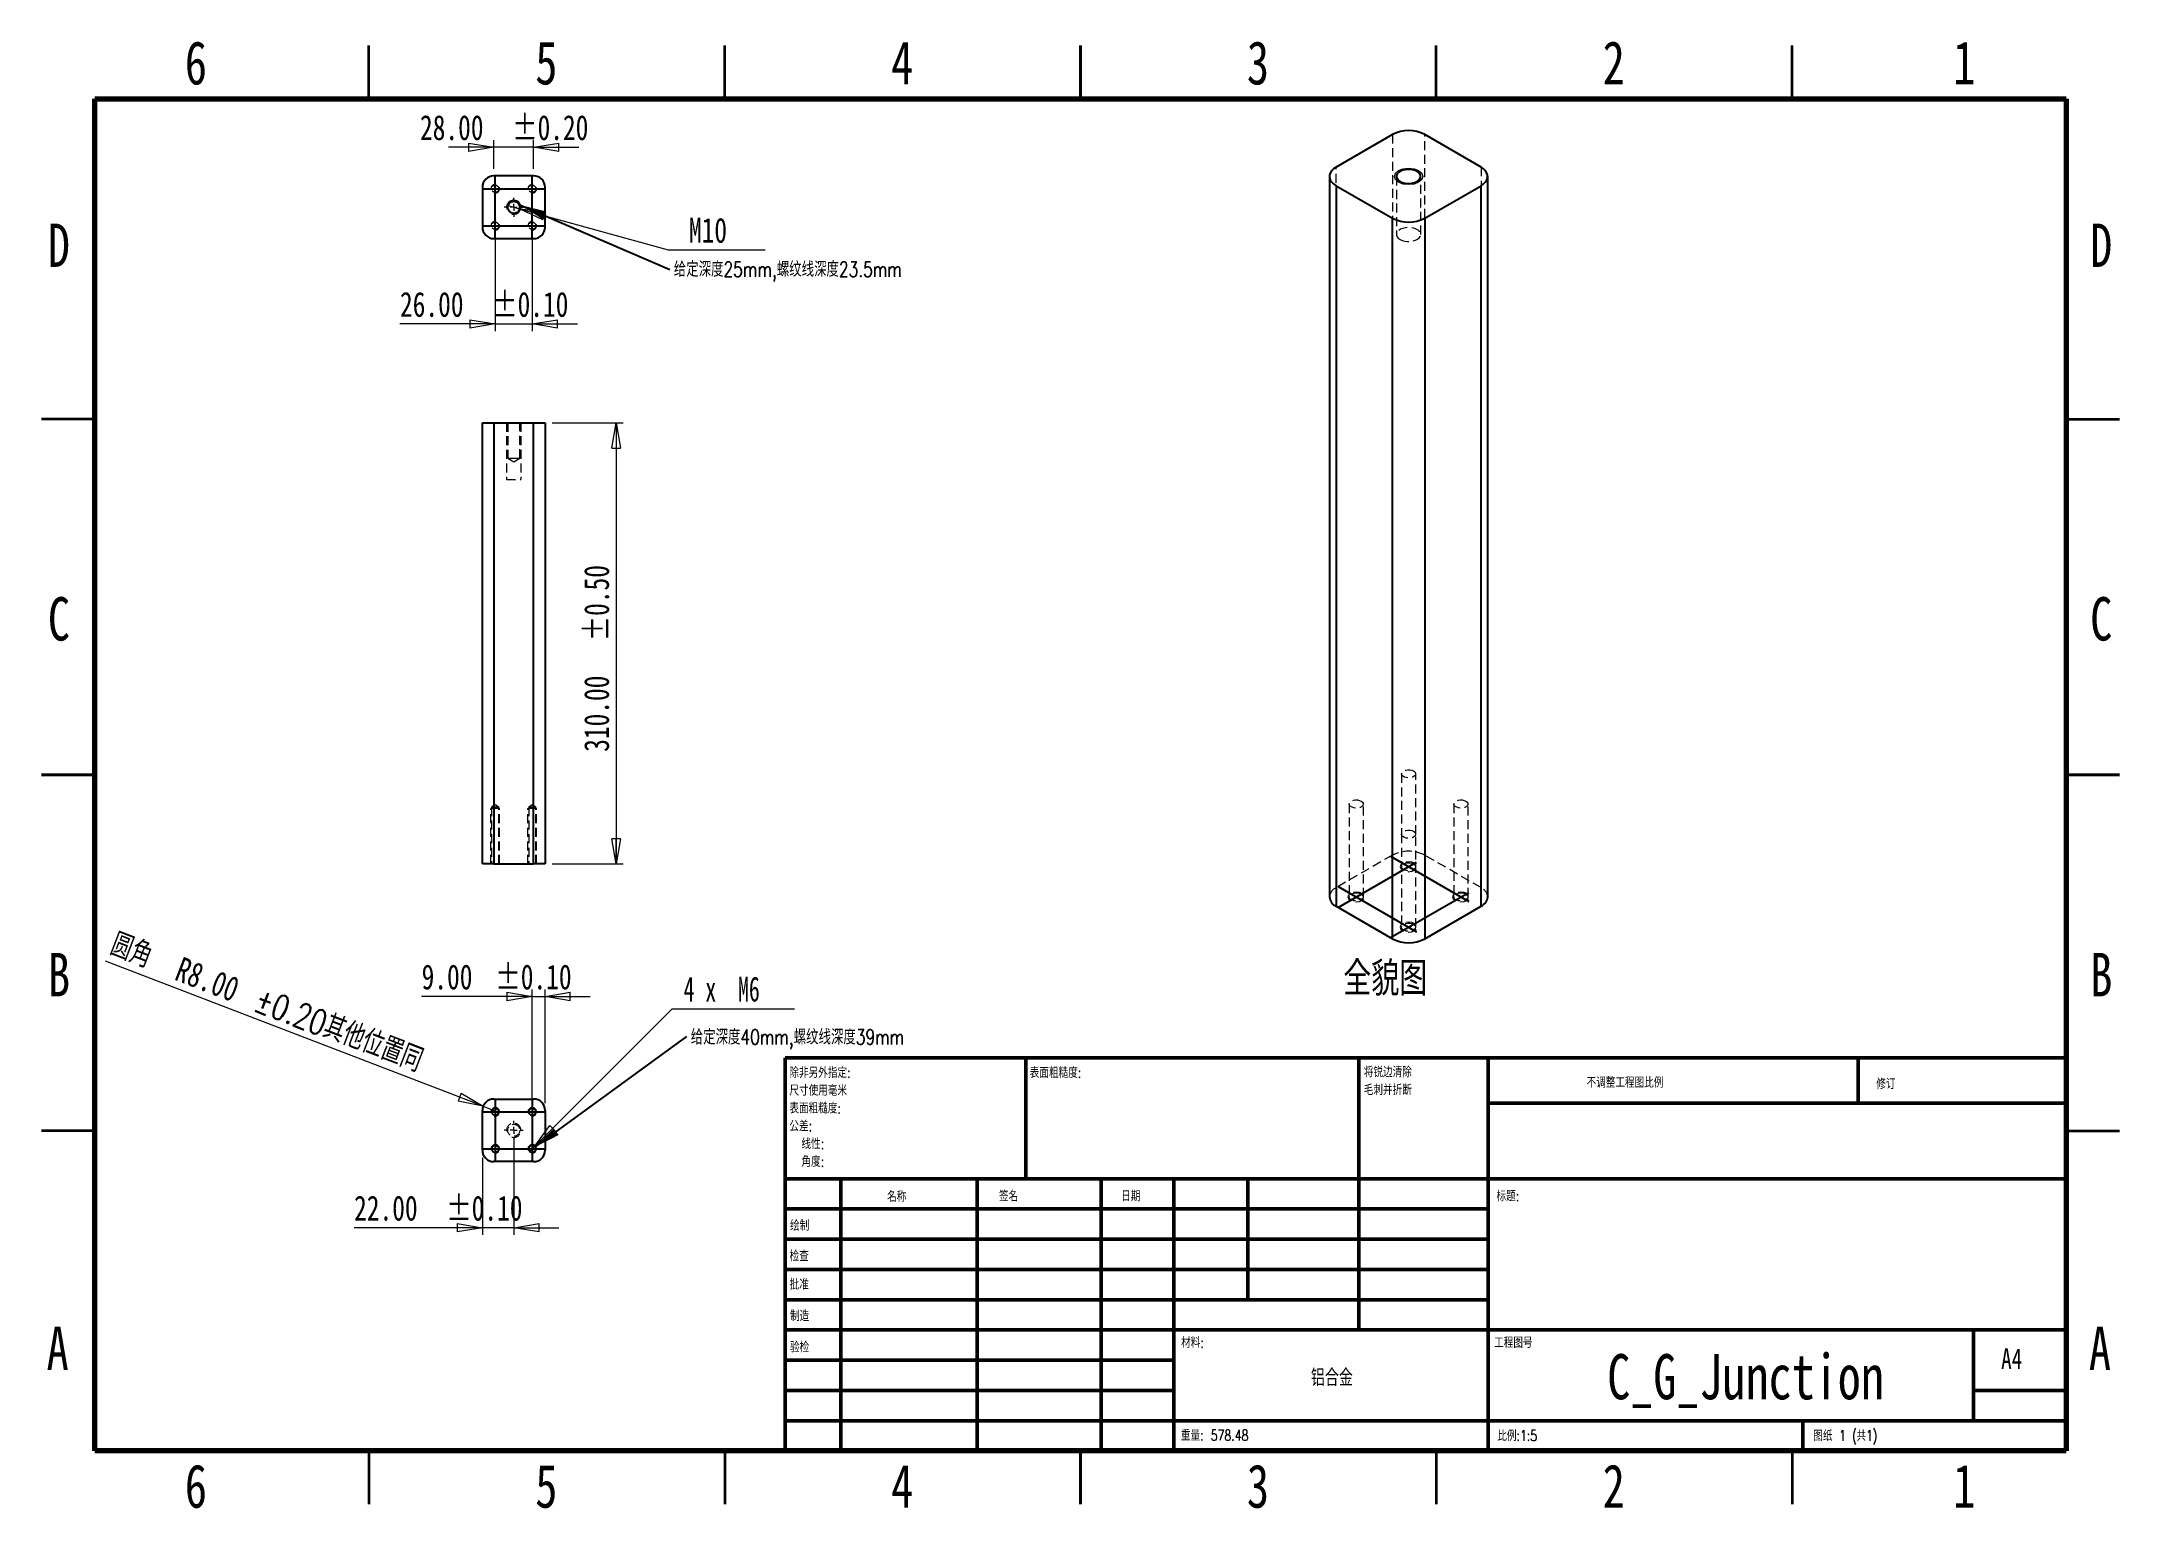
# Model space of a CAD drawing. Header units: millimetres. Extents: x 2 to 294, y 2 to 208.
import ezdxf

# ---------------------------------------------------------------- set-up
doc = ezdxf.new("R2010")
doc.units = ezdxf.units.MM
doc.header["$PDSIZE"] = -1
doc.linetypes.add('CENTERX2', pattern=[20.32, 12.7, -2.54, 2.54, -2.54])
doc.linetypes.add('HIDDEN', pattern=[1.905, 1.27, -0.635])
doc.styles.add('SLDTEXTSTYLE0', font='TXT', dxfattribs={"width": 0.75})
doc.styles.add('SLDTEXTSTYLE1', font='TXT', dxfattribs={"width": 0.75, "bigfont": 'bigfont'})
doc.styles.add('SLDTEXTSTYLE2', font='TXT', dxfattribs={"width": 0.694444, "bigfont": 'bigfont'})
doc.styles.add('SLDTEXTSTYLE3', font='TXT', dxfattribs={"width": 0.642857})
doc.dimstyles.new('SLDDIMSTYLE0', dxfattribs={"dimtxt": 3.5, "dimasz": 3.556, "dimexe": 0, "dimexo": 0.0625, "dimgap": 0.875, "dimtad": 1, "dimlfac": 5, "dimrnd": 1e-09, "dimzin": 4, "dimdsep": 46, "dimtxsty": 'SLDTEXTSTYLE0', "dimblk1": 'CLOSED', "dimblk2": 'CLOSED', "dimsah": 1, "dimcen": 0.09, "dimadec": 0, "dimazin": 1, "dimtol": 1, "dimtp": 0.5, "dimtm": 0.5, "dimtfac": 1, "dimtofl": 0, "dimtmove": 0, "dimatfit": 3, "dimldrblk": 'CLOSED', "dimfxl": 0, "dimfrac": 2, "dimtolj": 1, "dimtzin": 0, "dimarcsym": 0})
doc.dimstyles.new('SLDDIMSTYLE1', dxfattribs={"dimtxt": 3.5, "dimasz": 3.556, "dimexe": 0, "dimexo": 0.0625, "dimgap": 0.875, "dimtad": 1, "dimlfac": 5, "dimrnd": 1e-09, "dimzin": 4, "dimdsep": 46, "dimtxsty": 'SLDTEXTSTYLE0', "dimblk1": 'CLOSED', "dimblk2": 'CLOSED', "dimsah": 1, "dimcen": 0.09, "dimadec": 0, "dimazin": 1, "dimtol": 1, "dimtp": 0.2, "dimtm": 0.2, "dimtfac": 1, "dimtmove": 0, "dimatfit": 0, "dimldrblk": 'CLOSED', "dimfxl": 0, "dimfrac": 2, "dimtolj": 1, "dimtzin": 0, "dimarcsym": 0})
doc.dimstyles.new('SLDDIMSTYLE2', dxfattribs={"dimtxt": 3.5, "dimasz": 3.556, "dimexe": 0, "dimexo": 0.0625, "dimgap": 0.875, "dimtad": 0, "dimtih": 1, "dimtoh": 1, "dimdec": 6, "dimlfac": 5, "dimrnd": 1e-09, "dimzin": 12, "dimdsep": 46, "dimtxsty": 'SLDTEXTSTYLE0', "dimblk1": 'NONE', "dimblk2": 'CLOSED', "dimsah": 1, "dimcen": 0, "dimadec": 0, "dimazin": 3, "dimtfac": 1, "dimtmove": 0, "dimatfit": 3, "dimldrblk": 'NONE', "dimfxl": 0, "dimfrac": 2, "dimtolj": 1, "dimtzin": 12, "dimarcsym": 0})
doc.dimstyles.new('SLDDIMSTYLE3', dxfattribs={"dimtxt": 3.5, "dimasz": 3.556, "dimexe": 0, "dimexo": 0.0625, "dimgap": 0.875, "dimtad": 1, "dimlfac": 5, "dimrnd": 1e-09, "dimzin": 4, "dimdsep": 46, "dimtxsty": 'SLDTEXTSTYLE0', "dimblk1": 'CLOSED', "dimblk2": 'CLOSED', "dimsah": 1, "dimcen": 0.09, "dimadec": 0, "dimazin": 1, "dimtol": 1, "dimtp": 0.1, "dimtm": 0.1, "dimtfac": 1, "dimtmove": 0, "dimatfit": 0, "dimldrblk": 'CLOSED', "dimfxl": 0, "dimfrac": 2, "dimtolj": 1, "dimtzin": 0, "dimarcsym": 0})
doc.dimstyles.new('SLDDIMSTYLE4', dxfattribs={"dimtxt": 0.18, "dimasz": 3.556, "dimexe": 0, "dimexo": 0.0625, "dimgap": 0, "dimtad": 0, "dimtih": 1, "dimtoh": 1, "dimdec": 0, "dimrnd": 1e-09, "dimzin": 0, "dimdsep": 46, "dimtxsty": 'Standard', "dimsah": 1, "dimcen": 0.09, "dimadec": 0, "dimazin": 0, "dimtfac": 3.556, "dimtdec": 0, "dimtofl": 0, "dimtmove": 0, "dimatfit": 3, "dimfxl": 0, "dimfrac": 2, "dimtolj": 1, "dimtzin": 0, "dimarcsym": 0})
doc.dimstyles.new('SLDDIMSTYLE5', dxfattribs={"dimtxt": 3.5, "dimasz": 3.556, "dimexe": 0, "dimexo": 0.0625, "dimgap": 0.875, "dimtad": 1, "dimlfac": 5, "dimrnd": 1e-09, "dimzin": 4, "dimdsep": 46, "dimtxsty": 'SLDTEXTSTYLE0', "dimblk1": 'CLOSED', "dimblk2": 'CLOSED', "dimsah": 1, "dimcen": 0, "dimadec": 0, "dimazin": 1, "dimtfac": 1, "dimtofl": 0, "dimtmove": 0, "dimatfit": 3, "dimldrblk": 'CLOSED', "dimfxl": 0, "dimfrac": 2, "dimtolj": 1, "dimtzin": 12, "dimarcsym": 0})

# ---------------------------------------------------------------- blocks, each defined once
blk = doc.blocks.new('_Closed')
at = {"color": 0, "linetype": 'ByBlock', "lineweight": -2}
for p, q in [((-1, 0.166667), (0, 0)), ((-1, 0.166667), (-1, -0.166667)), ((0, 0), (-1, -0.166667)), ((0, 0), (-1, 0))]:
    blk.add_line(p, q, dxfattribs=at)
blk = doc.blocks.new('_D')
at = {"color": 7, "linetype": 'Continuous', "lineweight": 0}
for p, q in [((74.25, 154.48), (84.25, 154.48)), ((83.25, 154.48), (83.25, 92.48)), ((74.25, 92.48), (84.25, 92.48))]:
    blk.add_line(p, q, dxfattribs=at)
at = {"color": 7, "linetype": 'Continuous', "lineweight": 18, "xscale": 3.556, "yscale": 3.556}
for p, rotation in [((83.25, 154.48, -0.66), 90.0000000000004), ((83.25, 92.48, -0.66), 270.0000000000004)]:
    blk.add_blockref('_Closed', p, dxfattribs=dict(at, rotation=rotation))
at = {"color": 7, "linetype": 'Continuous', "lineweight": 18, "char_height": 3.5, "attachment_point": 1, "rotation": 90, "style": 'SLDTEXTSTYLE0'}
for s, insert in [('±0.50', (78.74, 123.77)), ('310.00', (78.74, 108.24))]:
    blk.add_mtext(s, dxfattribs=dict(at, insert=insert))
blk = doc.blocks.new('_D_1')
at = {"color": 7, "linetype": 'Continuous', "lineweight": 0}
for p, q in [((66.05, 193.2), (59.7, 193.2)), ((66.05, 190.16), (66.05, 194.2)), ((71.65, 193.2), (66.05, 193.2)), ((71.65, 190.16), (71.65, 194.2)), ((71.65, 193.2), (78, 193.2))]:
    blk.add_line(p, q, dxfattribs=at)
at = {"color": 7, "linetype": 'Continuous', "lineweight": 18, "xscale": 3.556, "yscale": 3.556}
blk.add_blockref('_Closed', (66.05, 193.2, -30), dxfattribs=at)
at = {"color": 7, "linetype": 'Continuous', "lineweight": 18, "xscale": 3.556, "yscale": 3.556, "rotation": 180.0000000000004}
blk.add_blockref('_Closed', (71.65, 193.2, -30), dxfattribs=at)
at = {"color": 7, "linetype": 'Continuous', "lineweight": 18, "char_height": 3.5, "attachment_point": 1, "style": 'SLDTEXTSTYLE0'}
for s, insert in [('28.00', (55.68, 197.71)), ('±0.20', (68.63, 197.71))]:
    blk.add_mtext(s, dxfattribs=dict(at, insert=insert))
blk = doc.blocks.new('_D_2')
at = {"color": 7, "linetype": 'Continuous', "lineweight": 0}
for p, q in [((68.03, 184.99), (69.67, 184.53)), ((69.67, 184.53), (90.57, 178.77)), ((90.57, 178.77), (104.21, 178.77))]:
    blk.add_line(p, q, dxfattribs=at)
at = {"color": 7, "linetype": 'Continuous', "lineweight": 18, "xscale": 3.556, "yscale": 3.556, "rotation": 164.5744831220273}
blk.add_blockref('_Closed', (69.67, 184.53, -30), dxfattribs=at)
at = {"color": 7, "linetype": 'Continuous', "lineweight": 18, "insert": (93.47, 183.28), "char_height": 3.5, "attachment_point": 1, "style": 'SLDTEXTSTYLE0'}
blk.add_mtext('M10', dxfattribs=at)
blk = doc.blocks.new('_None')
blk = doc.blocks.new('_D_3')
at = {"color": 7, "linetype": 'Continuous', "lineweight": 0}
for p, q in [((66.25, 181.16), (66.25, 167.36)), ((71.45, 181.16), (71.45, 167.36)), ((66.25, 168.36), (52.87, 168.36)), ((66.25, 168.36), (71.45, 168.36)), ((71.45, 168.36), (77.8, 168.36))]:
    blk.add_line(p, q, dxfattribs=at)
at = {"color": 7, "linetype": 'Continuous', "lineweight": 18, "xscale": 3.556, "yscale": 3.556}
blk.add_blockref('_Closed', (66.25, 168.36, -30), dxfattribs=at)
at = {"color": 7, "linetype": 'Continuous', "lineweight": 18, "xscale": 3.556, "yscale": 3.556, "rotation": 180.0000000000004}
blk.add_blockref('_Closed', (71.45, 168.36, -30), dxfattribs=at)
at = {"color": 7, "linetype": 'Continuous', "lineweight": 18, "char_height": 3.5, "attachment_point": 1, "style": 'SLDTEXTSTYLE0'}
for s, insert in [('26.00', (52.87, 172.87)), ('±0.10', (65.82, 172.87))]:
    blk.add_mtext(s, dxfattribs=dict(at, insert=insert))
blk = doc.blocks.new('SW_NOTE_0')
at = {"color": 0, "linetype": 'Continuous', "lineweight": 0, "insert": (0.54, 1.09), "char_height": 2.1167, "attachment_point": 1, "style": 'SLDTEXTSTYLE1'}
blk.add_mtext('给定深度25mm,螺纹线深度23.5mm', dxfattribs=at)
blk = doc.blocks.new('SW_CENTERMARKSYMBOL_0')
at = {"color": 0, "linetype": 'Continuous', "lineweight": 18}
for p, q in [((-1, 0), (-1.35, 0)), ((0, 0), (-0.5, 0)), ((0, 1), (0, 1.35)), ((0, 0), (0, 0.5)), ((0, 0), (0, -0.5)), ((0, 0), (0.5, 0)), ((1, 0), (1.35, 0)), ((0, -1), (0, -1.35))]:
    blk.add_line(p, q, dxfattribs=at)
blk = doc.blocks.new('_D_4')
at = {"color": 7, "linetype": 'Continuous', "lineweight": 0}
for p, q in [((71.81, 52.81), (91.14, 72.14)), ((91.14, 72.14), (108.3, 72.14)), ((71.1, 52.1), (71.81, 52.81))]:
    blk.add_line(p, q, dxfattribs=at)
at = {"color": 7, "linetype": 'Continuous', "lineweight": 18, "xscale": 3.556, "yscale": 3.556, "rotation": 225.0000000000004}
blk.add_blockref('_Closed', (71.81, 52.81, 30), dxfattribs=at)
at = {"color": 7, "linetype": 'Continuous', "lineweight": 18, "insert": (92.72, 76.65), "char_height": 3.5, "attachment_point": 1, "style": 'SLDTEXTSTYLE3'}
blk.add_mtext('4 x  M6', dxfattribs=at)
blk = doc.blocks.new('_D_5')
at = {"color": 7, "linetype": 'Continuous', "lineweight": 0}
for q in [(11.49, 78.84), (66.05, 57.85)]:
    blk.add_line((64.56, 58.43), q, dxfattribs=at)
at = {"color": 7, "linetype": 'Continuous', "lineweight": 18, "xscale": 3.556, "yscale": 3.556, "rotation": 338.9594271467765}
blk.add_blockref('_Closed', (64.56, 58.43, 30), dxfattribs=at)
at = {"color": 7, "linetype": 'Continuous', "lineweight": 18, "char_height": 3.5, "attachment_point": 1, "rotation": 338.9594}
for s, insert, style in [('圆角', (13.11, 83.04), 'SLDTEXTSTYLE1'), ('R8.00', (22.27, 79.52), 'SLDTEXTSTYLE0'), ('±0.20其他位置同', (33.36, 75.25), 'SLDTEXTSTYLE1')]:
    blk.add_mtext(s, dxfattribs=dict(at, insert=insert, style=style))
blk = doc.blocks.new('_D_6')
at = {"color": 7, "linetype": 'Continuous', "lineweight": 0}
for p, q in [((71.45, 73.85), (55.91, 73.85)), ((71.45, 58.65), (71.45, 74.85)), ((71.45, 73.85), (73.25, 73.85)), ((73.25, 58.85), (73.25, 74.85)), ((73.25, 73.85), (79.6, 73.85))]:
    blk.add_line(p, q, dxfattribs=at)
at = {"color": 7, "linetype": 'Continuous', "lineweight": 18, "xscale": 3.556, "yscale": 3.556}
blk.add_blockref('_Closed', (71.45, 73.85, 30), dxfattribs=at)
at = {"color": 7, "linetype": 'Continuous', "lineweight": 18, "xscale": 3.556, "yscale": 3.556, "rotation": 180.0000000000004}
blk.add_blockref('_Closed', (73.25, 73.85, 30), dxfattribs=at)
at = {"color": 7, "linetype": 'Continuous', "lineweight": 18, "char_height": 3.5, "attachment_point": 1, "style": 'SLDTEXTSTYLE0'}
for s, insert in [('9.00', (55.91, 78.36)), ('±0.10', (66.27, 78.36))]:
    blk.add_mtext(s, dxfattribs=dict(at, insert=insert))
blk = doc.blocks.new('_D_7')
at = {"color": 7, "linetype": 'Continuous', "lineweight": 0}
for p, q in [((68.85, 54.05), (68.85, 40.36)), ((64.45, 51.25), (64.45, 40.36)), ((64.45, 41.36), (46.42, 41.36)), ((68.85, 41.36), (64.45, 41.36)), ((68.85, 41.36), (75.2, 41.36))]:
    blk.add_line(p, q, dxfattribs=at)
at = {"color": 7, "linetype": 'Continuous', "lineweight": 18, "xscale": 3.556, "yscale": 3.556}
blk.add_blockref('_Closed', (64.45, 41.36, 30), dxfattribs=at)
at = {"color": 7, "linetype": 'Continuous', "lineweight": 18, "xscale": 3.556, "yscale": 3.556, "rotation": 180.0000000000004}
blk.add_blockref('_Closed', (68.85, 41.36, 30), dxfattribs=at)
at = {"color": 7, "linetype": 'Continuous', "lineweight": 18, "char_height": 3.5, "attachment_point": 1, "style": 'SLDTEXTSTYLE0'}
for s, insert in [('22.00', (46.42, 45.87)), ('±0.10', (59.37, 45.87))]:
    blk.add_mtext(s, dxfattribs=dict(at, insert=insert))
blk = doc.blocks.new('SW_NOTE_0_1')
at = {"color": 0, "linetype": 'Continuous', "lineweight": 0, "insert": (0.56, 0.98), "char_height": 2.1167, "attachment_point": 1, "style": 'SLDTEXTSTYLE1'}
blk.add_mtext('给定深度40mm,螺纹线深度39mm', dxfattribs=at)
blk = doc.blocks.new('SW_CENTERMARKSYMBOL_1')
at = {"color": 0, "linetype": 'Continuous', "lineweight": 18}
for p, q in [((-1, 0), (-1.35, 0)), ((0, 0), (-0.5, 0)), ((0, 1), (0, 1.35)), ((0, 0), (0, 0.5)), ((0, 0), (0, -0.5)), ((0, 0), (0.5, 0)), ((1, 0), (1.35, 0)), ((0, -1), (0, -1.35))]:
    blk.add_line(p, q, dxfattribs=at)
blk = doc.blocks.new('SW_CENTERMARKSYMBOL_2')
at = {"color": 0, "linetype": 'Continuous', "lineweight": 18}
for p, q in [((-0.5, 0), (-1, 0)), ((0, 0), (-0.5, 0)), ((0, 0.5), (0, 1)), ((0, 0), (0, 0.5)), ((0, 0), (0, -0.5)), ((0, 0), (0.5, 0)), ((0.5, 0), (1, 0)), ((0, -0.5), (0, -1))]:
    blk.add_line(p, q, dxfattribs=at)
blk = doc.blocks.new('SW_CENTERMARKSYMBOL_3')
at = {"color": 0, "linetype": 'Continuous', "lineweight": 18}
for p, q in [((-0.5, 0), (-1, 0)), ((0, 0), (-0.5, 0)), ((0, 0.5), (0, 1)), ((0, 0), (0, 0.5)), ((0, 0), (0, -0.5)), ((0, 0), (0.5, 0)), ((0.5, 0), (1, 0)), ((0, -0.5), (0, -1))]:
    blk.add_line(p, q, dxfattribs=at)
blk = doc.blocks.new('SW_CENTERMARKSYMBOL_4')
at = {"color": 0, "linetype": 'Continuous', "lineweight": 18}
for p, q in [((-0.5, 0), (-1, 0)), ((0, 0), (-0.5, 0)), ((0, 0.5), (0, 1)), ((0, 0), (0, 0.5)), ((0, 0), (0, -0.5)), ((0, 0), (0.5, 0)), ((0.5, 0), (1, 0)), ((0, -0.5), (0, -1))]:
    blk.add_line(p, q, dxfattribs=at)
blk = doc.blocks.new('SW_CENTERMARKSYMBOL_5')
at = {"color": 0, "linetype": 'Continuous', "lineweight": 18}
for p, q in [((-0.5, 0), (-1, 0)), ((0, 0), (-0.5, 0)), ((0, 0.5), (0, 1)), ((0, 0), (0, 0.5)), ((0, 0), (0, -0.5)), ((0, 0), (0.5, 0)), ((0.5, 0), (1, 0)), ((0, -0.5), (0, -1))]:
    blk.add_line(p, q, dxfattribs=at)

msp = doc.modelspace()

# ---------------------------------------------------------------- linework, layer by layer
at = {"color": 7, "linetype": 'Continuous', "lineweight": 35}
for p, q in [((48.5, 200), (48.5, 207.5)), ((98.5, 200), (98.5, 207.5)), ((148.5, 207.5), (148.5, 200)), ((148.5, 200), (148.5, 207.5)), ((198.5, 200), (198.5, 207.5)), ((248.5, 200), (248.5, 207.5)), ((10, 155), (2.5, 155)), ((287, 155), (294.5, 155)), ((2.5, 105), (10, 105)), ((10, 105), (2.5, 105)), ((294.5, 105), (287, 105)), ((287, 105), (294.5, 105)), ((10, 55), (2.5, 55)), ((287, 55), (294.5, 55)), ((48.5, 10), (48.5, 2.5)), ((98.5, 10), (98.5, 2.5)), ((148.5, 2.5), (148.5, 10)), ((148.5, 10), (148.5, 2.5)), ((198.5, 10), (198.5, 2.5)), ((248.5, 10), (248.5, 2.5))]:
    msp.add_line(p, q, dxfattribs=at)
at = {"color": 7, "linetype": 'Continuous', "lineweight": 70}
for p, q in [((10, 10), (10, 200)), ((10, 200), (287, 200)), ((287, 200), (287, 10)), ((287, 10), (10, 10))]:
    msp.add_line(p, q, dxfattribs=at)
at = {"color": 7, "linetype": 'Continuous', "lineweight": 25}
for p, q in [((192.34030926, 194.97372025), (184.42071332, 190.40183482)), ((204.78538861, 190.40183482), (196.86579266, 194.97372025)), ((64.45252663, 187.5592451), (64.45252663, 181.9592451)), ((71.65252663, 189.1592451), (66.05252663, 189.1592451)), ((73.25252663, 181.9592451), (73.25252663, 187.5592451)), ((183.48345502, 189.09558184), (183.48345502, 87.84452117)), ((184.42071332, 187.78932886), (192.34030926, 183.21744344)), ((184.42071332, 187.78932886), (184.42071332, 86.53826819)), ((196.86579266, 183.21744344), (204.78538861, 187.78932886)), ((204.78538861, 86.53826819), (204.78538861, 187.78932886)), ((205.72264691, 87.84452117), (205.72264691, 189.09558184)), ((192.34030926, 81.96638276), (192.34030926, 183.21744344)), ((196.86579266, 183.21744344), (196.86579266, 81.96638276)), ((66.05252663, 180.3592451), (71.65252663, 180.3592451)), ((64.45252663, 92.48404156), (64.45252663, 154.48404156)), ((64.45252663, 154.48404156), (66.05252663, 154.48404156)), ((66.05252663, 154.48404156), (66.05252663, 92.48404156)), ((66.05252663, 154.48404156), (71.65252663, 154.48404156)), ((71.65252663, 92.48404156), (71.65252663, 154.48404156)), ((71.65252663, 154.48404156), (73.25252663, 154.48404156)), ((73.25252663, 154.48404156), (73.25252663, 92.48404156)), ((66.05252663, 92.48404156), (64.45252663, 92.48404156)), ((66.05252663, 92.48404156), (71.65252663, 92.48404156)), ((73.25252663, 92.48404156), (71.65252663, 92.48404156)), ((184.42071332, 86.53826819), (192.34030926, 81.96638276)), ((196.86579266, 81.96638276), (204.78538861, 86.53826819)), ((66.05252663, 59.45315159), (71.65252663, 59.45315159)), ((64.45252663, 52.25315159), (64.45252663, 57.85315159)), ((73.25252663, 57.85315159), (73.25252663, 52.25315159)), ((71.65252663, 50.65315159), (66.05252663, 50.65315159))]:
    msp.add_line(p, q, dxfattribs=at)
at = {"color": 7, "linetype": 'HIDDEN', "lineweight": 18}
for p, q in [((192.34030926, 194.97372025), (192.34030926, 93.72265957)), ((196.86579266, 93.72265957), (196.86579266, 194.97372025)), ((184.42071332, 89.15077415), (184.42071332, 190.40183482)), ((204.78538861, 190.40183482), (204.78538861, 89.15077415)), ((192.90305096, 189.09558184), (192.90305096, 180.93017372)), ((196.30305096, 180.93017372), (196.30305096, 189.09558184)), ((66.05252663, 92.48404156), (66.05252663, 154.48404156)), ((67.85252663, 154.48404156), (67.85252663, 146.48404156)), ((68.00252663, 154.48404156), (68.00252663, 149.48404156)), ((69.70252663, 149.48404156), (69.70252663, 154.48404156)), ((69.85252663, 154.48404156), (69.85252663, 146.48404156)), ((71.65252663, 154.48404156), (71.65252663, 92.48404156)), ((68.00252663, 149.48404156), (68.85252663, 149.48404156)), ((68.00252663, 149.48404156), (68.85252663, 148.97331003)), ((68.85252663, 149.48404156), (69.70252663, 149.48404156)), ((68.85252663, 148.97331003), (69.70252663, 149.48404156)), ((67.85252663, 146.48404156), (69.85252663, 146.48404156)), ((193.60305096, 105.15449634), (193.60305096, 96.66385198)), ((195.60305096, 96.66385198), (195.60305096, 105.15449634)), ((65.65252663, 92.48404156), (65.65252663, 100.28404156)), ((66.85252663, 100.28404156), (65.65252663, 100.28404156)), ((65.65252663, 92.48404156), (65.65252663, 100.28404156)), ((66.85252663, 100.28404156), (65.65252663, 100.28404156)), ((66.25252663, 100.78447187), (65.75252663, 100.48404156)), ((66.75252663, 100.48404156), (65.75252663, 100.48404156)), ((65.75252663, 100.48404156), (65.75252663, 92.48404156)), ((66.75252663, 100.48404156), (66.25252663, 100.78447187)), ((66.75252663, 92.48404156), (66.75252663, 100.48404156)), ((66.85252663, 92.48404156), (66.85252663, 100.28404156)), ((66.85252663, 92.48404156), (66.85252663, 100.28404156)), ((70.85252663, 92.48404156), (70.85252663, 100.28404156)), ((72.05252663, 100.28404156), (70.85252663, 100.28404156)), ((70.85252663, 92.48404156), (70.85252663, 100.28404156)), ((72.05252663, 100.28404156), (70.85252663, 100.28404156)), ((71.45252663, 100.78447187), (70.95252663, 100.48404156)), ((71.95252663, 100.48404156), (70.95252663, 100.48404156)), ((70.95252663, 100.48404156), (70.95252663, 92.48404156)), ((71.95252663, 100.48404156), (71.45252663, 100.78447187)), ((71.95252663, 92.48404156), (71.95252663, 100.48404156)), ((72.05252663, 92.48404156), (72.05252663, 100.28404156)), ((72.05252663, 92.48404156), (72.05252663, 100.28404156)), ((186.24914044, 100.90917416), (186.24914044, 87.84452117)), ((188.24914044, 87.84452117), (188.24914044, 100.90917416)), ((200.95696149, 100.90917416), (200.95696149, 87.84452117)), ((202.95696149, 87.84452117), (202.95696149, 100.90917416)), ((193.60305096, 96.66385198), (193.60305096, 83.59919899)), ((195.60305096, 83.59919899), (195.60305096, 96.66385198)), ((192.34030926, 93.72265957), (184.42071332, 89.15077415)), ((204.78538861, 89.15077415), (196.86579266, 93.72265957))]:
    msp.add_line(p, q, dxfattribs=at)
at = {"color": 7, "linetype": 'CENTERX2'}
for p, q in [((64.45252663, 187.3592451), (73.25252663, 187.3592451)), ((66.25252663, 180.3592451), (66.25252663, 189.1592451)), ((71.45252663, 180.3592451), (71.45252663, 189.1592451)), ((64.45252663, 182.1592451), (73.25252663, 182.1592451)), ((184.70355603, 86.37498657), (197.14863538, 93.55937795)), ((192.05746655, 93.55937795), (204.5025459, 86.37498657)), ((184.70355603, 89.31405577), (197.14863538, 82.12966439)), ((192.05746655, 82.12966439), (204.5025459, 89.31405577)), ((66.25252663, 59.45315159), (66.25252663, 50.65315159)), ((71.45252663, 59.45315159), (71.45252663, 50.65315159)), ((64.45252663, 57.65315159), (73.25252663, 57.65315159)), ((64.45252663, 52.45315159), (73.25252663, 52.45315159))]:
    msp.add_line(p, q, dxfattribs=at)
at = {"color": 7, "linetype": 'Continuous', "lineweight": 50}
for p, q in [((107, 65.25), (287, 65.25)), ((107, 65.25), (107, 10)), ((140.8, 48.25), (140.8, 65.25)), ((187.6, 65.25), (187.6, 27)), ((205.8, 65.25), (205.8, 10)), ((257.8, 58.875), (257.8, 65.25)), ((287, 58.875), (205.8, 58.875)), ((287, 48.25), (107, 48.25)), ((114.8, 48.25), (114.8, 10)), ((133.99095243, 48.25), (133.99095243, 10)), ((151.39892616, 48.25), (151.39892616, 10)), ((161.6, 10), (161.6, 48.25)), ((172, 31.25), (172, 48.25)), ((205.8, 44), (107, 44)), ((205.8, 39.75), (107, 39.75)), ((205.8, 35.5), (107, 35.5)), ((205.8, 31.25), (107, 31.25)), ((161.6, 27), (107, 27)), ((161.6, 27), (287, 27)), ((274, 14.25), (274, 27)), ((161.6, 22.749928), (107, 22.749928)), ((161.6, 18.5), (107, 18.5)), ((287, 18.5), (274, 18.5)), ((107, 14.25), (287, 14.25)), ((250, 10), (250, 14.25))]:
    msp.add_line(p, q, dxfattribs=at)
at = {"color": 7, "linetype": 'Continuous', "lineweight": 25, "flags": 128}
for points in [[(184.42071332, 190.40183482), (184.06216847, 190.15516146), (183.7832701, 189.8762933), (183.59249237, 189.57370362), (183.49563198, 189.25658645), (183.49563198, 188.93457724), (183.59249237, 188.61746007), (183.7832701, 188.31487039), (184.06216847, 188.03600223), (184.42071332, 187.78932886)], [(193.40096944, 188.40163495), (193.71059078, 188.26030521), (194.06832488, 188.16400545), (194.4548862, 188.11792721), (194.84943513, 188.12455459), (195.23070142, 188.1835303), (195.57813091, 188.29167495), (195.87299359, 188.44315842), (196.09939333, 188.62981421), (196.24512487, 188.84157965), (196.30233178, 189.06703842), (196.26793002, 189.29403597), (196.1437742, 189.5103348), (195.9365576, 189.7042742), (195.6574513, 189.86539884), (195.32150201, 189.98502244), (194.94682084, 190.05669607), (194.55360694, 190.07655578), (194.16305859, 190.04353093), (193.79623034, 189.9594019), (193.47289799, 189.82870411), (193.21049249, 189.65848351), (193.02316017, 189.45791674), (192.92100018, 189.23781639), (192.90951998, 189.01004815), (192.98933847, 188.78689105), (193.15615262, 188.58037554), (193.40096944, 188.40163495)], [(204.78538861, 187.78932886), (205.14393346, 188.03600223), (205.42283183, 188.31487039), (205.61360956, 188.61746007), (205.71046995, 188.93457724), (205.71046995, 189.25658645), (205.61360956, 189.57370362), (205.42283183, 189.8762933), (205.14393346, 190.15516146), (204.78538861, 190.40183482)]]:
    msp.add_lwpolyline(points, dxfattribs=at)
at = {"color": 7, "linetype": 'Continuous', "lineweight": 18, "flags": 128}
msp.add_lwpolyline([(193.1888374, 188.27917373), (192.7552919, 188.65374496), (192.60305096, 189.09558184), (192.7552919, 189.53741873), (193.1888374, 189.91198996), (193.8376841, 190.16227045), (194.60305096, 190.25015727), (195.36841783, 190.16227045), (196.01726453, 189.91198996), (196.45081003, 189.53741873), (196.60305096, 189.09558184), (196.45081003, 188.65374496), (196.01726453, 188.27917373), (195.36841783, 188.02889324), (194.60305096, 187.94100642), (193.8376841, 188.02889324), (193.1888374, 188.27917373)], dxfattribs=at)
at = {"color": 7, "linetype": 'HIDDEN', "lineweight": 18, "flags": 128}
for points in [[(193.40096944, 180.23622683), (193.71059078, 180.09489709), (194.06832488, 179.99859733), (194.4548862, 179.9525191), (194.84943513, 179.95914648), (195.23070142, 180.01812218), (195.57813091, 180.12626683), (195.87299359, 180.2777503), (196.09939333, 180.46440609), (196.24512487, 180.67617153), (196.30233178, 180.9016303), (196.26793002, 181.12862785), (196.1437742, 181.34492668), (195.9365576, 181.53886608), (195.6574513, 181.69999072), (195.32150201, 181.81961432), (194.94682084, 181.89128795), (194.55360694, 181.91114766), (194.16305859, 181.87812281), (193.79623034, 181.79399379), (193.47289799, 181.66329599), (193.21049249, 181.49307539), (193.02316017, 181.29250862), (192.92100018, 181.07240827), (192.90951998, 180.84464003), (192.98933847, 180.62148293), (193.15615262, 180.41496743), (193.40096944, 180.23622683)], [(195.31015775, 105.5627004), (195.48716636, 105.42424478), (195.58561744, 105.26182083), (195.59676317, 105.08986063), (195.51961322, 104.92364359), (195.36102269, 104.77793883), (195.13508304, 104.66569287), (194.86187001, 104.59687923), (194.56565977, 104.57761232), (194.2727719, 104.60960409), (194.00923078, 104.69001193), (193.79845319, 104.81169125), (193.65916763, 104.9638303), (193.60375026, 105.13291086), (193.63712514, 105.3039094), (193.75632677, 105.46163192), (193.95076355, 105.5920641), (194.20315894, 105.68361647), (194.49108649, 105.72815419), (194.78896257, 105.72171989), (195.07031959, 105.66488529), (195.31015775, 105.5627004)], [(187.95624722, 101.31737822), (188.13325583, 101.1789226), (188.23170691, 101.01649865), (188.24285265, 100.84453844), (188.1657027, 100.67832141), (188.00711216, 100.53261665), (187.78117252, 100.42037068), (187.50795949, 100.35155705), (187.21174925, 100.33229014), (186.91886138, 100.36428191), (186.65532025, 100.44468975), (186.44454266, 100.56636906), (186.30525711, 100.71850812), (186.24983974, 100.88758868), (186.28321461, 101.05858721), (186.40241624, 101.21630974), (186.59685303, 101.34674192), (186.84924842, 101.43829429), (187.13717596, 101.48283201), (187.43505205, 101.47639771), (187.71640907, 101.41956311), (187.95624722, 101.31737822)], [(202.66406827, 101.31737822), (202.84107688, 101.1789226), (202.93952796, 101.01649865), (202.9506737, 100.84453844), (202.87352374, 100.67832141), (202.71493321, 100.53261665), (202.48899357, 100.42037068), (202.21578053, 100.35155705), (201.91957029, 100.33229014), (201.62668243, 100.36428191), (201.3631413, 100.44468975), (201.15236371, 100.56636906), (201.01307816, 100.71850812), (200.95766078, 100.88758868), (200.99103566, 101.05858721), (201.11023729, 101.21630974), (201.30467408, 101.34674192), (201.55706946, 101.43829429), (201.84499701, 101.48283201), (202.1428731, 101.47639771), (202.42423012, 101.41956311), (202.66406827, 101.31737822)], [(195.31015775, 97.07205603), (195.48716636, 96.93360042), (195.58561744, 96.77117646), (195.59676317, 96.59921626), (195.51961322, 96.43299923), (195.36102269, 96.28729447), (195.13508304, 96.1750485), (194.86187001, 96.10623487), (194.56565977, 96.08696796), (194.2727719, 96.11895973), (194.00923078, 96.19936757), (193.79845319, 96.32104688), (193.65916763, 96.47318593), (193.60375026, 96.6422665), (193.63712514, 96.81326503), (193.75632677, 96.97098756), (193.95076355, 97.10141974), (194.20315894, 97.19297211), (194.49108649, 97.23750983), (194.78896257, 97.23107553), (195.07031959, 97.17424093), (195.31015775, 97.07205603)], [(195.4515791, 92.57968822), (195.06227108, 92.72985651), (194.60305096, 92.78258861), (194.14383085, 92.72985651), (193.75452283, 92.57968822), (193.49439553, 92.35494548), (193.40305096, 92.08984335), (193.49439553, 91.82474122), (193.75452283, 91.59999848), (194.14383085, 91.44983019), (194.60305096, 91.3970981), (195.06227108, 91.44983019), (195.4515791, 91.59999848), (195.7117064, 91.82474122), (195.80305096, 92.08984335), (195.7117064, 92.35494548), (195.4515791, 92.57968822)], [(195.31015775, 92.49804741), (195.48716636, 92.35959179), (195.58561744, 92.19716784), (195.59676317, 92.02520763), (195.51961322, 91.8589906), (195.36102269, 91.71328584), (195.13508304, 91.60103988), (194.86187001, 91.53222624), (194.56565977, 91.51295933), (194.2727719, 91.5449511), (194.00923078, 91.62535894), (193.79845319, 91.74703825), (193.65916763, 91.89917731), (193.60375026, 92.06825787), (193.63712514, 92.23925641), (193.75632677, 92.39697893), (193.95076355, 92.52741111), (194.20315894, 92.61896348), (194.49108649, 92.6635012), (194.78896257, 92.6570669), (195.07031959, 92.6002323), (195.31015775, 92.49804741)], [(188.09766858, 88.33436604), (187.70836056, 88.48453433), (187.24914044, 88.53726642), (186.78992032, 88.48453433), (186.4006123, 88.33436604), (186.140485, 88.1096233), (186.04914044, 87.84452117), (186.140485, 87.57941904), (186.4006123, 87.3546763), (186.78992032, 87.20450801), (187.24914044, 87.15177592), (187.70836056, 87.20450801), (188.09766858, 87.3546763), (188.35779588, 87.57941904), (188.44914044, 87.84452117), (188.35779588, 88.1096233), (188.09766858, 88.33436604)], [(187.95624722, 88.25272523), (188.13325583, 88.11426961), (188.23170691, 87.95184566), (188.24285265, 87.77988545), (188.1657027, 87.61366842), (188.00711216, 87.46796366), (187.78117252, 87.35571769), (187.50795949, 87.28690406), (187.21174925, 87.26763715), (186.91886138, 87.29962892), (186.65532025, 87.38003676), (186.44454266, 87.50171607), (186.30525711, 87.65385513), (186.24983974, 87.82293569), (186.28321461, 87.99393422), (186.40241624, 88.15165675), (186.59685303, 88.28208893), (186.84924842, 88.3736413), (187.13717596, 88.41817902), (187.43505205, 88.41174472), (187.71640907, 88.35491012), (187.95624722, 88.25272523)], [(202.80548963, 88.33436604), (202.41618161, 88.48453433), (201.95696149, 88.53726642), (201.49774137, 88.48453433), (201.10843335, 88.33436604), (200.84830605, 88.1096233), (200.75696149, 87.84452117), (200.84830605, 87.57941904), (201.10843335, 87.3546763), (201.49774137, 87.20450801), (201.95696149, 87.15177592), (202.41618161, 87.20450801), (202.80548963, 87.3546763), (203.06561693, 87.57941904), (203.15696149, 87.84452117), (203.06561693, 88.1096233), (202.80548963, 88.33436604)], [(202.66406827, 88.25272523), (202.84107688, 88.11426961), (202.93952796, 87.95184566), (202.9506737, 87.77988545), (202.87352374, 87.61366842), (202.71493321, 87.46796366), (202.48899357, 87.35571769), (202.21578053, 87.28690406), (201.91957029, 87.26763715), (201.62668243, 87.29962892), (201.3631413, 87.38003676), (201.15236371, 87.50171607), (201.01307816, 87.65385513), (200.95766078, 87.82293569), (200.99103566, 87.99393422), (201.11023729, 88.15165675), (201.30467408, 88.28208893), (201.55706946, 88.3736413), (201.84499701, 88.41817902), (202.1428731, 88.41174472), (202.42423012, 88.35491012), (202.66406827, 88.25272523)], [(195.4515791, 84.08904386), (195.06227108, 84.23921215), (194.60305096, 84.29194424), (194.14383085, 84.23921215), (193.75452283, 84.08904386), (193.49439553, 83.86430112), (193.40305096, 83.59919899), (193.49439553, 83.33409686), (193.75452283, 83.10935412), (194.14383085, 82.95918583), (194.60305096, 82.90645373), (195.06227108, 82.95918583), (195.4515791, 83.10935412), (195.7117064, 83.33409686), (195.80305096, 83.59919899), (195.7117064, 83.86430112), (195.4515791, 84.08904386)], [(195.31015775, 84.00740304), (195.48716636, 83.86894743), (195.58561744, 83.70652347), (195.59676317, 83.53456327), (195.51961322, 83.36834624), (195.36102269, 83.22264148), (195.13508304, 83.11039551), (194.86187001, 83.04158188), (194.56565977, 83.02231497), (194.2727719, 83.05430674), (194.00923078, 83.13471458), (193.79845319, 83.25639389), (193.65916763, 83.40853294), (193.60375026, 83.57761351), (193.63712514, 83.74861204), (193.75632677, 83.90633457), (193.95076355, 84.03676675), (194.20315894, 84.12831912), (194.49108649, 84.17285684), (194.78896257, 84.16642254), (195.07031959, 84.10958794), (195.31015775, 84.00740304)]]:
    msp.add_lwpolyline(points, dxfattribs=at)
at = {"color": 7, "linetype": 'HIDDEN', "lineweight": 18}
for centre, radius in [((66.25252663, 187.3592451), 0.5), ((71.45252663, 187.3592451), 0.5), ((66.25252663, 182.1592451), 0.5), ((71.45252663, 182.1592451), 0.5), ((68.85252663, 55.05315159), 0.85)]:
    msp.add_circle(centre, radius, dxfattribs=at)
at = {"color": 7, "linetype": 'Continuous', "lineweight": 25}
for centre, radius in [((68.85252663, 184.7592451), 0.85), ((66.25252663, 57.65315159), 0.5), ((71.45252663, 57.65315159), 0.5), ((66.25252663, 52.45315159), 0.5), ((71.45252663, 52.45315159), 0.5)]:
    msp.add_circle(centre, radius, dxfattribs=at)
for centre, radius, start, end in [((194.60305096, 190.63063621), 4.89718072, 62.4805390039, 117.5194609961), ((66.05252663, 187.5592451), 1.6, 90, 180), ((71.65252663, 187.5592451), 1.6, 0, 90), ((66.05252663, 181.9592451), 1.6, 180, 270), ((71.65252663, 181.9592451), 1.6, 270, 0), ((194.60305096, 187.56052748), 4.89718072, 242.4805390039, 297.5194609961), ((185.04433901, 87.97510575), 1.56633686, 184.7822660226, 246.537874935), ((204.12307466, 88.00286522), 1.6073905, 294.333235592, 354.3466234504), ((194.60305096, 86.3094668), 4.89718072, 242.4805390039, 297.5194609961), ((66.05252663, 57.85315159), 1.6, 90, 180), ((71.65252663, 57.85315159), 1.6, 0, 90), ((66.05252663, 52.25315159), 1.6, 180, 270), ((71.65252663, 52.25315159), 1.6, 270, 0)]:
    msp.add_arc(centre, radius, start, end, dxfattribs=at)
at = {"color": 7, "linetype": 'HIDDEN', "lineweight": 18}
for centre, radius, start, end in [((66.25252663, 187.3592451), 0.6, 255, 195), ((71.45252663, 187.3592451), 0.6, 255, 195), ((66.25252663, 182.1592451), 0.6, 255, 195), ((71.45252663, 182.1592451), 0.6, 255, 195), ((194.60305096, 89.37957554), 4.89718072, 62.4805390039, 117.5194609961), ((185.08302727, 87.68617712), 1.6073905, 114.333235592, 174.3466234504), ((204.16176292, 87.71393659), 1.56633686, 4.7822660226, 66.537874935), ((68.85252663, 55.05315159), 1, 255, 195)]:
    msp.add_arc(centre, radius, start, end, dxfattribs=at)
at = {"color": 7, "linetype": 'Continuous', "lineweight": 18}
for centre, radius in [((68.85252663, 184.7592451), 1), ((66.25252663, 57.65315159), 0.6), ((71.45252663, 57.65315159), 0.6), ((66.25252663, 52.45315159), 0.6), ((71.45252663, 52.45315159), 0.6)]:
    msp.add_arc(centre, radius, 255, 195, dxfattribs=at)
at = {"color": 7, "linetype": 'Continuous'}
for p in [(66.25252663, 187.3592451), (71.45252663, 187.3592451), (66.25252663, 182.1592451), (71.45252663, 182.1592451), (194.60305096, 92.08984335), (187.24914044, 87.84452117), (201.95696149, 87.84452117), (194.60305096, 83.59919899), (66.25252663, 57.65315159), (71.45252663, 57.65315159), (66.25252663, 52.45315159), (71.45252663, 52.45315159)]:
    msp.add_point(p, dxfattribs=at)

# ---------------------------------------------------------------- block references
at = {"color": 7, "linetype": 'Continuous', "lineweight": 0}
for name, p in [('SW_CENTERMARKSYMBOL_0', (68.85252663, 184.7592451)), ('SW_NOTE_0', (90.81004367, 176.01841314)), ('SW_NOTE_0_1', (93.16812227, 68.24548737)), ('SW_CENTERMARKSYMBOL_5', (66.25252663, 57.65315159)), ('SW_CENTERMARKSYMBOL_4', (71.45252663, 57.65315159)), ('SW_CENTERMARKSYMBOL_1', (68.85252663, 55.05315159)), ('SW_CENTERMARKSYMBOL_2', (66.25252663, 52.45315159)), ('SW_CENTERMARKSYMBOL_3', (71.45252663, 52.45315159))]:
    msp.add_blockref(name, p, dxfattribs=at)

# ---------------------------------------------------------------- texts
for s, insert, char_height, attachment_point, style in [('6', (24.18861667, 208.1136904), 6.096, 2, 'SLDTEXTSTYLE0'), ('5', (73.43861667, 208.1136904), 6.096, 2, 'SLDTEXTSTYLE0'), ('4', (123.43861667, 208.1136904), 6.096, 2, 'SLDTEXTSTYLE0'), ('3', (173.43861667, 208.1136904), 6.096, 2, 'SLDTEXTSTYLE0'), ('2', (223.43861667, 208.1136904), 6.096, 2, 'SLDTEXTSTYLE0'), ('1', (272.68861667, 208.1136904), 6.096, 2, 'SLDTEXTSTYLE0'), ('D', (4.93015003, 182.4756904), 6.096, 2, 'SLDTEXTSTYLE0'), ('D', (291.93015003, 182.4756904), 6.096, 2, 'SLDTEXTSTYLE0'), ('C', (4.9365, 129.9756904), 6.096, 2, 'SLDTEXTSTYLE0'), ('C', (291.9365, 129.9756904), 6.096, 2, 'SLDTEXTSTYLE0'), ('B', (4.95343323, 79.9756904), 6.096, 2, 'SLDTEXTSTYLE0'), ('全貌图', (185.43356212, 78.74803833), 4.7625, 1, 'SLDTEXTSTYLE1'), ('B', (291.95343323, 79.9756904), 6.096, 2, 'SLDTEXTSTYLE0'), ('尺寸使用毫米', (107.59366875, 61.42097154), 1.5, 1, 'SLDTEXTSTYLE1'), ('除非另外指定:', (107.59366875, 63.92097148), 1.5, 1, 'SLDTEXTSTYLE1'), ('表面粗糙度:', (141.37129217, 63.919272), 1.5, 1, 'SLDTEXTSTYLE1'), ('将锐边清除', (188.30921569, 64.00309125), 1.5, 1, 'SLDTEXTSTYLE1'), ('毛刺并折断', (188.30921569, 61.50309131), 1.5, 1, 'SLDTEXTSTYLE1'), ('不调整工程图比例', (219.61464052, 62.53299358), 1.5, 1, 'SLDTEXTSTYLE1'), ('修订', (260.3275817, 62.33490868), 1.5, 1, 'SLDTEXTSTYLE1'), ('表面粗糙度:', (107.59366875, 58.9209716), 1.5, 1, 'SLDTEXTSTYLE1'), ('公差:', (107.59366875, 56.42097165), 1.5, 1, 'SLDTEXTSTYLE1'), ('线性:', (109.28116875, 53.92097171), 1.5, 1, 'SLDTEXTSTYLE1'), ('角度:', (109.28116875, 51.42097176), 1.5, 1, 'SLDTEXTSTYLE1'), ('签名', (137.03358756, 46.56175638), 1.5, 1, 'SLDTEXTSTYLE1'), ('标题:', (206.95618694, 46.57617922), 1.5, 1, 'SLDTEXTSTYLE1'), ('名称', (121.32223922, 46.50148263), 1.5, 1, 'SLDTEXTSTYLE1'), ('日期', (154.21470197, 46.57617922), 1.5, 1, 'SLDTEXTSTYLE1'), ('绘制', (107.68466813, 42.42971489), 1.5, 1, 'SLDTEXTSTYLE1'), ('检查', (107.62358332, 38.15440716), 1.5, 1, 'SLDTEXTSTYLE1'), ('批准', (107.62163034, 34.17683015), 1.5, 1, 'SLDTEXTSTYLE1'), ('制造', (107.68219407, 29.73370465), 1.5, 1, 'SLDTEXTSTYLE1'), ('A', (4.75658334, 27.4756904), 6.096, 2, 'SLDTEXTSTYLE0'), ('A', (291.75658334, 27.4756904), 6.096, 2, 'SLDTEXTSTYLE0'), ('验检', (107.67685549, 25.34964921), 1.5, 1, 'SLDTEXTSTYLE1'), ('材料:', (162.64586231, 25.98605629), 1.5, 1, 'SLDTEXTSTYLE1'), ('工程图号', (206.62865353, 25.98605629), 1.5, 1, 'SLDTEXTSTYLE1'), ('C_G_Junction', (241.95464251, 23.6069112), 6.35, 2, 'SLDTEXTSTYLE0'), ('A4', (277.87115643, 24.40638857), 2.910416667, 1, 'SLDTEXTSTYLE0'), ('铝合金', (183.83034766, 21.48556569), 2.38125, 2, 'SLDTEXTSTYLE1'), ('重量: 578.48', (162.61781113, 12.9493119), 1.4986, 1, 'SLDTEXTSTYLE1'), ('比例:1:5', (207.07396612, 12.90008727), 1.5, 1, 'SLDTEXTSTYLE1'), ('图纸 1 (共1)', (251.47829443, 12.90008727), 1.5, 1, 'SLDTEXTSTYLE2'), ('6', (24.18861667, 8.1136904), 6.096, 2, 'SLDTEXTSTYLE0'), ('5', (73.43861667, 8.1136904), 6.096, 2, 'SLDTEXTSTYLE0'), ('4', (123.43861667, 8.1136904), 6.096, 2, 'SLDTEXTSTYLE0'), ('3', (173.43861667, 8.1136904), 6.096, 2, 'SLDTEXTSTYLE0'), ('2', (223.43861667, 8.1136904), 6.096, 2, 'SLDTEXTSTYLE0'), ('1', (272.68861667, 8.1136904), 6.096, 2, 'SLDTEXTSTYLE0')]:
    msp.add_mtext(s, dxfattribs=dict(at, insert=insert, char_height=char_height, attachment_point=attachment_point, style=style))

# ---------------------------------------------------------------- dimensions: what is measured, and where the dimension line sits
at = {"color": 7, "linetype": 'Continuous', "lineweight": 18}
for base, p1, p2, dimstyle, picture, middle in [((66.05252663, 193.20081206), (71.65252663, 189.1592451), (66.05252663, 189.1592451), 'SLDDIMSTYLE1', '_D_1', (67.94828042, 193.20081206)), ((71.45252663, 168.35909952), (66.25252663, 182.1592451), (71.45252663, 182.1592451), 'SLDDIMSTYLE3', '_D_3', (65.14617717, 168.35909952)), ((73.25252663, 73.84645388), (71.45252663, 57.65315159), (73.25252663, 57.85315159), 'SLDDIMSTYLE3', '_D_6', (66.88629584, 73.84645388)), ((64.45252663, 41.36068254), (68.85252663, 55.05315159), (64.45252663, 52.25315159), 'SLDDIMSTYLE3', '_D_7', (58.68973571, 41.36068254))]:
    dim = msp.add_linear_dim(base=base, p1=p1, p2=p2, dimstyle=dimstyle, dxfattribs=at)
    dim.commit()
    dim.dimension.update_dxf_attribs({"geometry": picture, "text_midpoint": middle, "dimtype": 160})
for p1, p2, text, picture, middle in [((68.03314614, 184.98533274), (69.67190711, 184.53315747), ' M10 \\P', '_D_2', (98.18295255, 181.54427466)), ((71.09897324, 52.0995982), (71.80608002, 52.80670498), '4 x  M6\\P', '_D_4', (100.51367056, 74.91498973))]:
    dim = msp.add_diameter_dim_2p(p1=p1, p2=p2, text=text, dimstyle='SLDDIMSTYLE2', override={"dimpost": '<>'}, dxfattribs=at)
    dim.commit()
    dim.dimension.update_dxf_attribs({"geometry": picture, "text_midpoint": middle, "dimtype": 163})
dim = msp.add_linear_dim(base=(83.25252663, 92.48404156), p1=(73.25252663, 154.48404156), p2=(73.25252663, 92.48404156), angle=90, dimstyle='SLDDIMSTYLE0', dxfattribs=at)
dim.commit()
dim.dimension.update_dxf_attribs({"geometry": '_D', "text_midpoint": (83.25252663, 121.80200344), "dimtype": 160})
dim = msp.add_radius_dim(center=(66.05252663, 57.85315159), mpoint=(64.55920435, 58.42759792), text='圆角<>±0.20其他位置同', dimstyle='SLDDIMSTYLE5', dxfattribs=at)
dim.commit()
dim.dimension.update_dxf_attribs({"geometry": '_D_5', "text_midpoint": (38.37371113, 68.50056168), "dimtype": 164})

# ---------------------------------------------------------------- leaders
at = {"color": 7, "linetype": 'Continuous', "lineweight": 0}
for points in [[(69.80154117, 185.07447739), (90.81004367, 176.01841314)], [(71.96339994, 52.76780769), (93.16812227, 68.24548737)]]:
    msp.add_leader(points, dimstyle='SLDDIMSTYLE4', dxfattribs=at)

doc.saveas('drawing.dxf')
